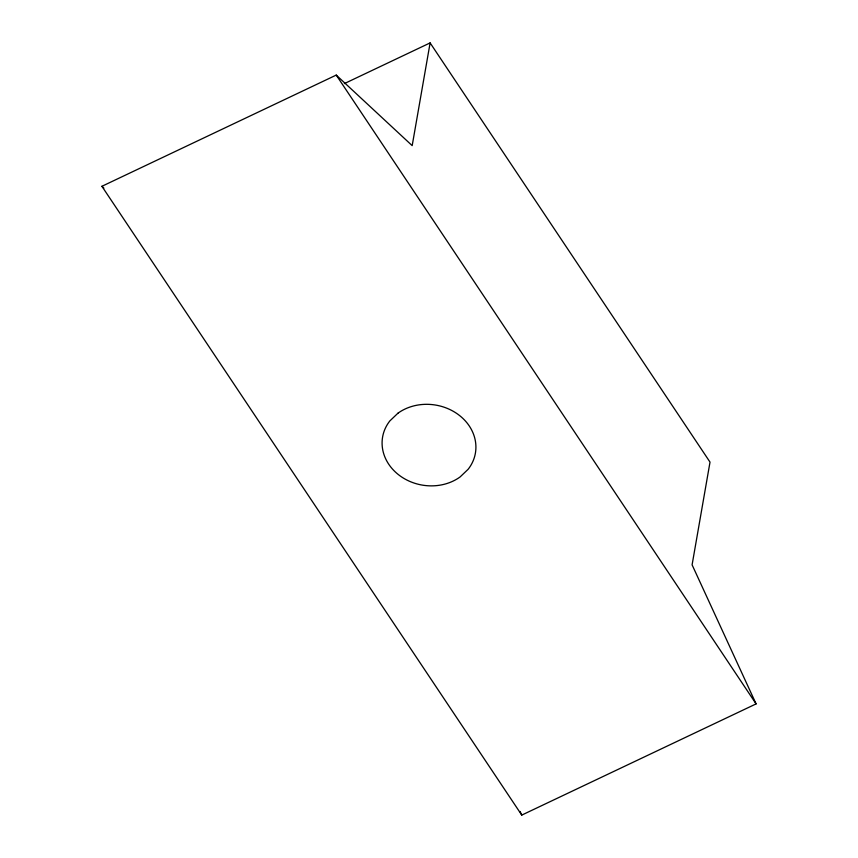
<?xml version="1.0" encoding="UTF-8"?>
<svg xmlns="http://www.w3.org/2000/svg" width="858" height="858" viewBox="0 0 858 858"><rect width="100%" height="100%" fill="white"/><g stroke="black" fill="none" stroke-linecap="round" stroke-linejoin="round"><path stroke-width="1.29" d="M430.115 42.9L412.183 145.635L336.239 75.086L101.909 186.293L521.761 815.1L756.091 703.892L692.095 564.843L710.016 462.108L430.115 42.9L344.358 83.601M101.909 186.293L103.861 188.106M336.239 75.086L756.091 703.892M520.098 811.475L521.761 815.1M397.919 413.224L389.875 420.892A47.093 40.573 9.9 0 0 398.23 474.485A47.093 40.573 9.9 0 0 460.081 476.962L468.125 469.294A47.093 40.573 9.9 0 0 459.77 415.701A47.093 40.573 9.9 0 0 397.919 413.224"/></g></svg>
